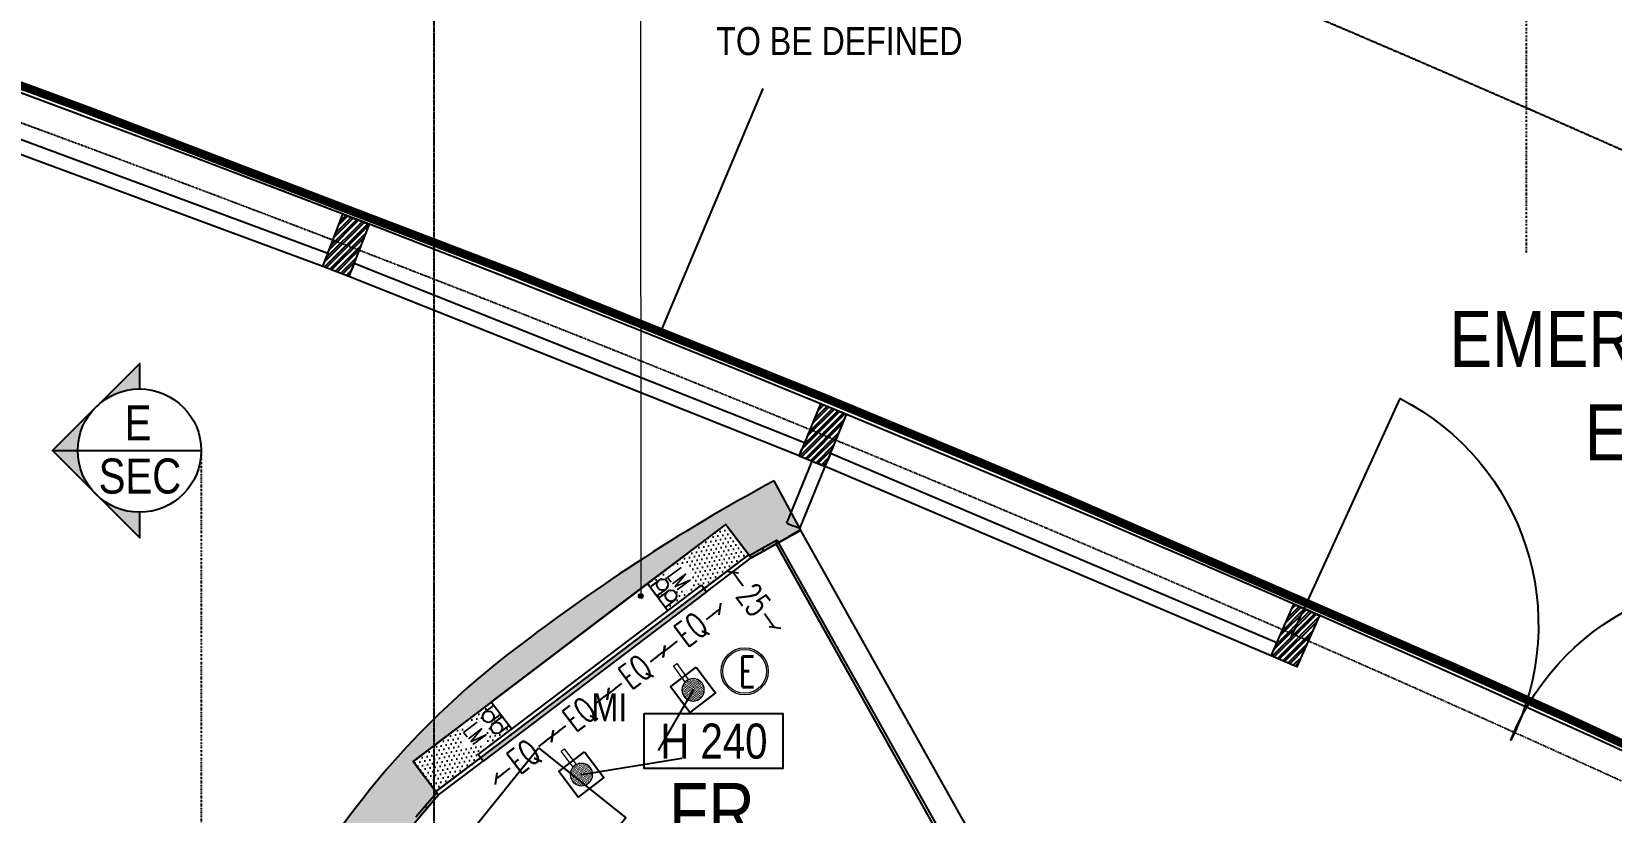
# Model space of a CAD drawing. Header units: millimetres. Extents: x 1734 to 22014, y 983 to 3953.
# Drawn here: x 3335 to 3899, y 3061 to 3339 of the extents above; entities that cross this region are included whole.
import ezdxf
from ezdxf.enums import TextEntityAlignment as Align

# ---------------------------------------------------------------- set-up
doc = ezdxf.new("R2010")
doc.units = ezdxf.units.MM
for name, pattern in [('DASH', [0.35, 0.25, -0.1]), ('DASHDOT', [25.4, 12.7, -6.35, 0, -6.35]), ('HIDDEN1', [0.375, 0.25, -0.125]), ('PUNTO2', [0.125, 0, -0.125])]:
    doc.linetypes.add(name, pattern=pattern)
for name, color, linetype in [('FR_glass', 3, 'Continuous'), ('FR_MI_glass', 2, 'Continuous'), ('FR_MI_metal', 3, 'Continuous'), ('FR_MI_neon', 7, 'Continuous'), ('FR_MI_pattern', 133, 'Continuous'), ('LAY_furn freestanding', 1, 'Continuous'), ('LAY_new wall', 6, 'Continuous'), ('LAY_new wall hatch', 8, 'Continuous'), ('LAY_sec', 3, 'Continuous'), ('LAY_text', 3, 'Continuous'), ('LD_beam', 240, 'Continuous'), ('LD_light integrated', 240, 'Continuous'), ('LD_pointing', 30, 'Continuous'), ('LD_quote', 242, 'Continuous'), ('MATERIALS_pareti sudden', 141, 'Continuous'), ('SURVEY_ hatch', 8, 'Continuous'), ('SURVEY_doors', 2, 'Continuous'), ('SURVEY_leaseline', 30, 'Continuous'), ('SURVEY_proiections', 8, 'Continuous'), ('SURVEY_window', 2, 'Continuous'), ('TEXT', 3, 'Continuous')]:
    doc.layers.add(name, color=color, linetype=linetype)
doc.layers.add('LD_light', color=240, linetype='Continuous', lineweight=5)
doc.layers.add('LD_text', color=7, linetype='Continuous', lineweight=9)
doc.styles.add('Detail 1-50', font='Arial Narrow.ttf', dxfattribs={"height": 0.125})
doc.styles.add('SIMPLEX', font='SIMPLEX.SHX', dxfattribs={"width": 0.65})
doc.styles.get("Standard").update_dxf_attribs({"font": 'Arial.ttf'})
doc.styles.add('Standard 1-50', font='Arial Narrow.ttf', dxfattribs={"height": 0.125})
doc.dimstyles.new('Illuminazione 1_100', dxfattribs={"dimtxt": 9, "dimasz": 3, "dimexe": 0.05, "dimexo": 0.05, "dimgap": 1.5, "dimtad": 0, "dimdec": 0, "dimlfac": -1, "dimzin": 0, "dimdsep": 46, "dimtxsty": 'SIMPLEX', "dimblk": 'LINEET2S', "dimcen": 0, "dimdle": 0.1000000014901161, "dimse1": 1, "dimse2": 1, "dimclrd": 7, "dimclrt": 256, "dimadec": 0, "dimazin": 0, "dimtfac": 1, "dimtdec": 0, "dimtix": 1, "dimtmove": 2, "dimatfit": 3, "dimldrblk": 'OBLIQUE', "dimfxl": 1, "dimtolj": 1, "dimarcsym": 0})
pattern_1 = [(127.1720935789974, (3591.022458328822, 3152.612930970479), (0.7853660249196293, 1.59166438654697), [0, -1.5875])]

# ---------------------------------------------------------------- blocks, each defined once
blk = doc.blocks.new('altezza contr')
blk.add_lwpolyline([(-0.4130415485427374, 0.3268832380827007), (0.4130415485427374, 0.3268832380827007), (0.4130415485427374, 0), (-0.4130415485427374, 0)], close=True)
blk.add_attdef('ALTEZZA', text='', height=0.2).set_placement((0, 0.1634416190413504), align=Align.MIDDLE_CENTER)
blk = doc.blocks.new('protect')
at = {"layer": 'LD_light'}
h = blk.add_hatch(dxfattribs=at)
h.set_pattern_fill('DOTS', color=256, scale=0.5, angle=180)
h.set_pattern_definition([(180, (80.78146630086466, 146.1678624712047), (-0.015625, -0.03125), [0, -0.03125])])
h.paths.add_polyline_path([(-0.2199999999994162, 0.3539813057937522, 0.4142135623730951), (-0.2660186942057265, 0.4000000000000626), (-0.2999999999994268, 0.4000000000000626), (-0.2999999999994165, -0.4000000000001763), (-0.2660186942057265, -0.4000000000001763, 0.4142135623730951), (-0.2199999999994162, -0.3539813057938659)])
h = blk.add_hatch(color=256, dxfattribs=at)
h.dxf.hatch_style = 1
h.paths.add_polyline_path([(-0.2199999999994162, -0.1500000000000341), (-0.2799999999994327, -0.1500000000000341), (-0.2799999999994327, 0.1499999999999204), (-0.2199999999994162, 0.1499999999999204)])
for p, q in [((-0.1199999999996919, 0.4000000000000909), (-0.0999999999996959, 0.4000000000000909)), ((-0.1199999999997061, 0.4000000000000626), (-0.1199999999997061, -0.4000000000001763)), ((-0.0999999999996959, 0.4000000000000626), (-0.0999999999996959, -0.4000000000001763)), ((-0.1199999999996919, -0.4000000000001763), (-0.0999999999996959, -0.4000000000001763))]:
    blk.add_line(p, q, dxfattribs=at)
for points in [[(-5.684e-13, -0.5500000000002104), (-0.2999999999994145, -0.5500000000001819), (-0.2999999999994287, 0.5500000000001819), (5.684e-13, 0.5500000000001819)], [(-0.2199999999994162, -0.1500000000000341), (-0.2799999999994327, -0.1500000000000341), (-0.2799999999994327, 0.1499999999999204), (-0.2199999999994162, 0.1499999999999204)]]:
    blk.add_lwpolyline(points, close=True, dxfattribs=at)
blk.add_lwpolyline([(-0.2999999999994145, -0.4000000000001763), (-0.2660186942057265, -0.4000000000001763, 0.4142135623730951), (-0.2199999999994162, -0.3539813057938659), (-0.2199999999994162, 0.3539813057937522, 0.4142135623730951), (-0.2660186942057265, 0.4000000000000626), (-0.2999999999994287, 0.4000000000000626)], format="xyb", dxfattribs=at)
blk = doc.blocks.new('farettosingolo11.5x11.5')
at = {"layer": 'LD_beam'}
blk.add_lwpolyline([(-5.75, 5.75), (5.75, 5.75), (5.75, -5.75), (-5.75, -5.75)], close=True, dxfattribs=at)
blk.add_point((0, 0), dxfattribs=at)
blk = doc.blocks.new('pureopalplan')
at = {"layer": 'LD_light'}
h = blk.add_hatch(dxfattribs=at)
h.set_pattern_fill('DOTS', color=256, scale=8.062499999999915)
h.set_pattern_definition([(0, (0, 0), (0.2519531249999973, 0.5039062499999947), [0, -0.5039062499999947])])
h.paths.add_polyline_path([(4.299999999999954, 0, 1), (-4.299999999999954, 0, 1)])
for p, q in [((4.223737791997336, 0.8062499999987267), (11.80825933779306, 0.8062499999987267)), ((11.80825933779306, -0.8062500000012278), (11.80825933779306, 0.8062499999987267)), ((4.223737791997336, -0.8062500000012278), (11.80825933779306, -0.8062500000012278))]:
    blk.add_line(p, q, dxfattribs=at)
blk.add_circle((0, 0), 4.299999999999954, dxfattribs=at)
blk = doc.blocks.new('LINEET2S')
blk.add_line((-1, 0), (0, 0))
at = {"color": 5}
blk.add_line((0.5, 0.5), (-0.5, -0.5), dxfattribs=at)
blk = doc.blocks.new('*D289')
at = {"layer": 'DEFPOINTS', "color": 0, "transparency": 16777216}
for p in [(3540.85985525462, 3102.891528360621), (3551.26508043809, 3089.210371629664), (3531.386202990398, 3074.091460246256)]:
    blk.add_point(p, dxfattribs=at)
at = {"layer": 'LD_quote', "color": 7, "lineweight": -2, "transparency": 16777216}
for p, q in [((3538.472003304066, 3101.075443819021), (3535.9946019257, 3099.191252319818)), ((3523.368829757481, 3089.588701518813), (3525.846231135848, 3091.472893018018))]:
    blk.add_line(p, q, dxfattribs=at)
at = {"layer": 'LD_quote', "color": 7, "lineweight": -2, "transparency": 16777216, "xscale": 3, "yscale": 3, "zscale": 3}
for p, rotation in [((3540.85985525462, 3102.891528360621), 37.25486062785947), ((3520.980977806928, 3087.772616977213), 217.2548606278594)]:
    blk.add_blockref('LINEET2S', p, dxfattribs=dict(at, rotation=rotation))
at = {"layer": 'LD_quote', "transparency": 16777216, "insert": (3530.920416530774, 3095.332072668917), "char_height": 9, "attachment_point": 5, "rotation": 37.25486062785947, "style": 'SIMPLEX'}
blk.add_mtext('\\A1;EQ', dxfattribs=at)
blk = doc.blocks.new('_Oblique')
at = {"color": 0, "linetype": 'ByBlock', "lineweight": -2}
blk.add_line((-0.5, -0.5), (0.5, 0.5), dxfattribs=at)
blk = doc.blocks.new('*D290')
at = {"layer": 'DEFPOINTS', "color": 0, "transparency": 16777216}
for p in [(3560.787465983283, 3118.016041872001), (3571.178985902839, 3104.324483219201), (3551.26508043809, 3089.210371629664)]:
    blk.add_point(p, dxfattribs=at)
at = {"layer": 'LD_quote', "color": 7, "lineweight": -2, "transparency": 16777216}
for p, q in [((3558.397797327513, 3116.202348481256), (3555.908559144419, 3114.313084532564)), ((3543.263229174303, 3104.715623673208), (3545.752467357397, 3106.6048876219))]:
    blk.add_line(p, q, dxfattribs=at)
at = {"layer": 'LD_quote', "color": 7, "lineweight": -2, "transparency": 16777216, "xscale": 3, "yscale": 3, "zscale": 3}
for p, rotation in [((3560.787465983283, 3118.016041872001), 37.19750751437395), ((3540.873560518533, 3102.901930282464), 217.197507514374)]:
    blk.add_blockref('LINEET2S', p, dxfattribs=dict(at, rotation=rotation))
at = {"layer": 'LD_quote', "transparency": 16777216, "insert": (3550.830513250908, 3110.458986077232), "char_height": 9, "attachment_point": 5, "rotation": 37.197507514373946, "style": 'SIMPLEX'}
blk.add_mtext('\\A1;EQ', dxfattribs=at)
blk = doc.blocks.new('*D291')
at = {"layer": 'DEFPOINTS', "color": 0, "transparency": 16777216}
for p in [(3585.263177087963, 3146.399104829885), (3516.256977289271, 3094.025279616472), (3531.386202990398, 3074.091460246256)]:
    blk.add_point(p, dxfattribs=at)
at = {"layer": 'LD_quote', "color": 7, "lineweight": -2, "transparency": 16777216}
for p, q in [((3587.076870478707, 3144.009436174115), (3589.057898676336, 3141.399292136413)), ((3598.578709398345, 3128.854954115439), (3596.597681200716, 3131.46509815314))]:
    blk.add_line(p, q, dxfattribs=at)
at = {"layer": 'LD_quote', "color": 7, "lineweight": -2, "transparency": 16777216, "xscale": 3, "yscale": 3, "zscale": 3}
for p, rotation in [((3585.263177087963, 3146.399104829885), 127.197507514371), ((3600.392402789089, 3126.465285459669), 307.197507514371)]:
    blk.add_blockref('LINEET2S', p, dxfattribs=dict(at, rotation=rotation))
at = {"layer": 'LD_quote', "transparency": 16777216, "insert": (3592.827789938526, 3136.432195144777), "char_height": 9, "attachment_point": 5, "rotation": 307.19750751437095, "style": 'SIMPLEX'}
blk.add_mtext('\\A1;25', dxfattribs=at)
blk = doc.blocks.new('*D292')
at = {"layer": 'DEFPOINTS', "color": 0, "transparency": 16777216}
for p in [(3580.701371448034, 3133.130153461537), (3591.092891367589, 3119.438594808739), (3571.178985902839, 3104.324483219201)]:
    blk.add_point(p, dxfattribs=at)
at = {"layer": 'LD_quote', "color": 7, "lineweight": -2, "transparency": 16777216}
for p, q in [((3578.311702792264, 3131.316460070792), (3575.82246460917, 3129.4271961221)), ((3563.177134639054, 3119.829735262743), (3565.666372822147, 3121.718999211435))]:
    blk.add_line(p, q, dxfattribs=at)
at = {"layer": 'LD_quote', "color": 7, "lineweight": -2, "transparency": 16777216, "xscale": 3, "yscale": 3, "zscale": 3}
for p, rotation in [((3580.701371448034, 3133.130153461537), 37.1975075143756), ((3560.787465983284, 3118.016041871999), 217.1975075143756)]:
    blk.add_blockref('LINEET2S', p, dxfattribs=dict(at, rotation=rotation))
at = {"layer": 'LD_quote', "transparency": 16777216, "insert": (3570.744418715658, 3125.573097666768), "char_height": 9, "attachment_point": 5, "rotation": 37.1975075143756, "style": 'SIMPLEX'}
blk.add_mtext('\\A1;EQ', dxfattribs=at)
blk = doc.blocks.new('*D293')
at = {"layer": 'DEFPOINTS', "color": 0, "transparency": 16777216}
for p in [(3520.945247037757, 3087.776863310412), (3531.350472221224, 3074.095706579456), (3511.471594773528, 3058.976795196049)]:
    blk.add_point(p, dxfattribs=at)
at = {"layer": 'LD_quote', "color": 7, "lineweight": -2, "transparency": 16777216}
for p, q in [((3518.557395087203, 3085.960778768813), (3516.079993708835, 3084.076587269608)), ((3503.454221540614, 3074.474036468605), (3505.931622918982, 3076.358227967809))]:
    blk.add_line(p, q, dxfattribs=at)
at = {"layer": 'LD_quote', "color": 7, "lineweight": -2, "transparency": 16777216, "xscale": 3, "yscale": 3, "zscale": 3}
for p, rotation in [((3520.945247037757, 3087.776863310412), 37.25486062785275), ((3501.06636959006, 3072.657951927005), 217.2548606278528)]:
    blk.add_blockref('LINEET2S', p, dxfattribs=dict(at, rotation=rotation))
at = {"layer": 'LD_quote', "transparency": 16777216, "insert": (3511.005808313908, 3080.217407618709), "char_height": 9, "attachment_point": 5, "rotation": 37.25486062785274, "style": 'SIMPLEX'}
blk.add_mtext('\\A1;EQ', dxfattribs=at)
blk = doc.blocks.new('e')
at = {"layer": 'LD_light', "color": 150}
for radius in [8.399999999999638, 7.783396100192478]:
    blk.add_circle((0, 0), radius, dxfattribs=at)
at = {"layer": 'LD_light', "color": 150, "style": 'SIMPLEX', "width": 0.65}
blk.add_text('E', height=11.00743271275656, dxfattribs=at).set_placement((-2.022786638670368, -5.699930047117959))

msp = doc.modelspace()

# ---------------------------------------------------------------- hatches: boundary and pattern name
at = {"layer": 'FR_MI_pattern', "ltscale": 0.2}
h = msp.add_hatch(dxfattribs=at)
h.set_pattern_fill('DOTS,_O', color=144, angle=-15.02541393536977)
h.set_pattern_definition(pattern_1)
h.paths.add_polyline_path([(3558.299919176599, 3137.840137346041), (3561.487216372974, 3140.256981691155, 0.414213562219591), (3561.872442799155, 3143.059052460493, 0.414213562219591), (3559.070372029619, 3143.444278885209), (3555.883074833244, 3141.027434540094), (3554.976758199882, 3142.222670993934), (3582.865608665335, 3163.370059006559), (3591.022458328822, 3152.612930970479), (3575.085972349996, 3140.528709247217), (3574.179655719923, 3141.723945696725), (3562.227291235693, 3132.660779404197), (3561.32097460474, 3133.856015854865), (3564.508271801111, 3136.272860199979, 0.414213562219591), (3564.893498227295, 3139.074930969316, 0.414213562219591), (3562.091427457755, 3139.460157394034), (3558.904130261384, 3137.043313048918)])
at = {"layer": 'FR_MI_pattern'}
msp.add_hatch(color=144, dxfattribs=at).paths.add_polyline_path([(3496.309859086359, 3078.912364183504), (3495.403542457159, 3080.107600631854), (3575.085972349996, 3140.528709247217), (3575.992288979203, 3139.333472798866)])
at = {"layer": 'FR_MI_pattern', "ltscale": 0.2}
h = msp.add_hatch(dxfattribs=at)
h.set_pattern_fill('DOTS,_O', color=144, angle=-15.02541393536977)
h.set_pattern_definition(pattern_1)
h.paths.add_polyline_path([(3471.310206815, 3078.780506944778), (3499.199057275655, 3099.927894963725), (3500.105373908995, 3098.732658509904), (3496.918076712627, 3096.315814164791, 0.4142135622195894), (3496.532850286439, 3093.513743395451, 0.4142135622195894), (3499.334921055983, 3093.128516970735), (3502.522218252358, 3095.545361315852), (3503.126429337142, 3094.748537018729), (3499.939132140767, 3092.331692673615, 0.4142135622195894), (3499.553905714587, 3089.529621904275, 0.4142135622195894), (3502.355976484123, 3089.14439547956), (3505.543273680501, 3091.561239824675), (3506.449590311455, 3090.366003374006), (3494.497225826792, 3081.302837081143), (3495.403542456868, 3080.107600631634), (3479.467056478486, 3068.023378908701)])
at = {"layer": 'LAY_new wall hatch'}
h = msp.add_hatch(color=144, dxfattribs=at)
h.dxf.hatch_style = 1
edge = h.paths.add_edge_path()
edge.add_arc((3928.467511322104, 2572.071788411885), 690.0000000001147, 118.4227593887323, 127.9171371614183)
edge.add_arc((3686.513542200554, 2882.68363837493), 296.2723726850674, 127.917137161416, 183.4636039573209)
edge.add_line((3390.782347461143, 2864.784496651372), (3411.036888309034, 2861.830328525835))
edge.add_line((3411.036888309034, 2861.830328525835), (3410.089846801464, 2891.579845300612))
edge.add_line((3410.089846801464, 2891.579845300612), (3395.713580737054, 2895.860379620373))
edge.add_line((3395.713580737054, 2895.860379620373), (3435.665234386619, 3030.038862883032))
edge.add_line((3435.665234386619, 3030.038862883032), (3450.041500450865, 3025.758328562739))
edge.add_arc((3685.555540407478, 2883.116386616169), 275.342671264324, 138.1595785106832, 148.7982967173202, ccw=False)
edge.add_line((3480.423712941298, 3066.785981212985), (3471.310206815, 3078.780506944788))
edge.add_line((3471.310206815, 3078.780506944788), (3582.865608665332, 3163.370059006568))
edge.add_line((3582.865608665332, 3163.370059006568), (3591.928774957574, 3151.417694521826))
edge.add_line((3591.928774957574, 3151.417694521826), (3609.566153882872, 3161.310215725965))
edge.add_line((3609.566153882872, 3161.310215725965), (3600.045733492196, 3178.898893811109))
at = {"layer": 'LAY_sec'}
h = msp.add_hatch(color=144, dxfattribs=at)
edge = h.paths.add_edge_path()
edge.add_line((3358.353938846078, 3205.234602028638), (3373.922923499067, 3220.778305476535))
edge.add_line((3373.922923499795, 3220.778305476354), (3373.915518806276, 3211.665610112524))
edge.add_ellipse((3373.897642294156, 3189.66561737565), major_axis=(-15.54370344789795, 15.56898465295091), ratio=0.9999999999999939, start_angle=314.9999999999984, end_angle=359.9999999999982)
edge = h.paths.add_edge_path()
edge.add_line((3342.784954193816, 3189.690898580557), (3358.353938846805, 3205.234602028454))
edge.add_ellipse((3373.897642294156, 3189.66561737565), major_axis=(-15.5689846529511, -15.54370344789814), ratio=0.9999999999999942, start_angle=-89.99999999999939, end_angle=-9.414441857132009e-13)
edge.add_line((3358.328657640443, 3174.121913927935), (3342.784954192546, 3189.690898580923))
edge = h.paths.add_edge_path()
edge.add_line((3363.652437714176, 3168.789474941894), (3364.205182839483, 3169.915776117696))
edge.add_ellipse((3373.897642294156, 3189.66561737565), major_axis=(-15.54370344789816, 15.56898465295114), ratio=0.9999999999999993, start_angle=108.9065353976705, end_angle=135)
edge.add_line((3373.879765782043, 3167.665624638775), (3373.872361088524, 3158.552929274944))
edge.add_line((3373.872361088521, 3158.552929274944), (3363.652437713452, 3168.789474942259))
edge = h.paths.add_edge_path()
edge.add_ellipse((3373.897642294156, 3189.66561737565), major_axis=(-15.54370344789882, 15.56898465295177), ratio=0.999999999999957, start_angle=90.0000000000051, end_angle=108.906535397676)
edge.add_line((3364.205182839301, 3169.91577611788), (3363.652437713994, 3168.78947494226))
edge.add_line((3363.652437714176, 3168.789474941894), (3358.328657641348, 3174.121913927749))
at = {"layer": 'LD_text'}
h = msp.add_hatch(color=256, dxfattribs=at)
h.dxf.hatch_style = 1
edge = h.paths.add_edge_path()
edge.add_arc((3552.530370767237, 3137.810224656557), 0.8545091362466337, 0, 360)
at = {"layer": 'SURVEY_ hatch'}
h = msp.add_hatch(dxfattribs=at)
h.set_pattern_fill('ANSI32', color=144, scale=0.2, angle=-105.0254139354689, style=0)
h.set_pattern_definition([(45, (2030.919326100524, 1353.377865495483), (-1.347038418160373, 1.347038418160373), []), (45, (2031.817352100523, 1353.377865495482), (-1.347038418160373, 1.347038418160373), [])])
h.paths.add_polyline_path([(4281.22325229086, 2897.883196133449), (4290.166227564248, 2893.408467844601), (4281.216770986524, 2875.522517297789), (4272.273795713139, 2879.997245586649)])
h.paths.add_polyline_path([(4108.863757615927, 2962.854993843775), (4117.806732889385, 2958.380265554896), (4126.756189467105, 2976.266216101709), (4117.81321419372, 2980.740944390567)])
h.paths.add_polyline_path([(3963.044570533886, 3057.532401940759), (3954.1015972893, 3062.007129285433), (3945.152140711507, 3044.12117873864), (3954.095115984965, 3039.646450449773)])
h.paths.add_polyline_path([(3785.391450633197, 3134.838705781796), (3794.555766222165, 3130.836791266808), (3786.551937192107, 3112.50816008886), (3777.387621603139, 3116.510074603847)])
h.paths.add_polyline_path([(3616.627174593727, 3206.322584049047), (3609.037117535532, 3187.818772715854), (3618.289023202145, 3184.023744186745), (3625.930333791948, 3202.577463231689)])
h.paths.add_polyline_path([(3446.302309666069, 3274.005103593841), (3455.637266830032, 3270.419218104047), (3448.465495850396, 3251.749303776017), (3439.130538686368, 3255.335189265843)])
h.paths.add_polyline_path([(3274.756836558343, 3337.735736584931), (3284.091793722386, 3334.149851095151), (3276.920022742674, 3315.479936767107), (3267.585065578722, 3319.065822256946)])

# ---------------------------------------------------------------- linework, layer by layer
at = {"layer": 'FR_glass', "color": 144}
msp.add_lwpolyline([(3575.992288979203, 3139.333472798866), (3496.309859086359, 3078.912364183504), (3495.403542457159, 3080.107600631854), (3575.085972349996, 3140.528709247217)], close=True, dxfattribs=at)
at = {"layer": 'FR_MI_glass', "color": 144}
msp.add_line((3574.179655719923, 3141.723945696725), (3575.992288979203, 3139.333472798866), dxfattribs=at)
for points in [[(3591.022458328389, 3152.612930970152), (3479.467056478486, 3068.023378908701), (3480.373373107686, 3066.828142460349), (3496.309859086068, 3078.912364183287), (3494.497225826792, 3081.302837081143)], [(3575.992288979203, 3139.333472798866), (3591.928774957585, 3151.417694521801), (3591.022458328389, 3152.612930970152)], [(3494.497225826792, 3081.302837081143), (3574.179655719923, 3141.723945696725)]]:
    msp.add_lwpolyline(points, dxfattribs=at)
at = {"layer": 'FR_MI_metal', "color": 144}
for points in [[(3554.976758199882, 3142.222670993934), (3582.865608665335, 3163.370059006559), (3591.022458328822, 3152.612930970479), (3575.085972350145, 3140.528709247327), (3574.179655720065, 3141.723945696838)], [(3499.199057275655, 3099.927894963725), (3471.310206815, 3078.780506944778), (3479.467056478486, 3068.023378908701), (3495.403542457159, 3080.107600631854), (3494.497225827086, 3081.302837081365), (3574.179655720065, 3141.723945696838)], [(3506.449590311455, 3090.366003374006), (3499.199057278045, 3099.927894960572), (3554.976758202283, 3142.222670990764), (3562.227291235693, 3132.660779404197)]]:
    msp.add_lwpolyline(points, dxfattribs=at)
at = {"layer": 'FR_MI_neon', "color": 144}
for p, q in [((3559.070372029619, 3143.444278885209), (3555.883074833244, 3141.027434540094)), ((3561.487216372974, 3140.256981691155), (3558.299919176599, 3137.840137346041)), ((3562.091427457755, 3139.460157394034), (3558.904130261384, 3137.043313048918)), ((3564.508271801111, 3136.272860199979), (3561.32097460474, 3133.856015854865)), ((3496.918076712627, 3096.315814164791), (3500.105373908995, 3098.732658509904)), ((3499.334921055983, 3093.128516970735), (3502.522218252358, 3095.545361315852)), ((3499.939132140767, 3092.331692673615), (3503.126429337142, 3094.748537018729)), ((3502.522218251474, 3095.545361317009), (3500.105373907245, 3098.732658512224)), ((3502.355976484123, 3089.14439547956), (3505.543273680501, 3091.561239824675))]:
    msp.add_line(p, q, dxfattribs=at)
for centre in [(3560.278794201295, 3141.850630288183), (3563.299849629439, 3137.866508797005), (3498.1264988843, 3094.722165567765), (3501.147554312447, 3090.738044076586)]:
    msp.add_circle(centre, 2.000000000000455, dxfattribs=at)
at = {"layer": 'LAY_furn freestanding', "color": 144}
msp.add_lwpolyline([(3516.012238930107, 3083.684709764145), (3547.24418701278, 3058.693402896334), (3522.252880144973, 3027.46145481366), (3491.020932062289, 3052.45276168146)], close=True, dxfattribs=at)
at = {"layer": 'LAY_new wall', "color": 6}
for p, q in [((3440.8688075389923, 3260.0233041744173), (3278.6582915952986, 3320.1680516756815)), ((3439.130538686368, 3255.335189265843), (3276.920022742674, 3315.479936767107)), ((3439.130538686368, 3255.335189265843), (3439.9996731126803, 3257.6792467201303)), ((3440.8688075389923, 3260.0233041744173), (3439.9996731126803, 3257.6792467201303)), ((3448.465495850396, 3251.749303776017), (3449.3902538637085, 3254.0719795211035)), ((3609.037114796378, 3187.818773806476), (3448.465495850396, 3251.749303776017)), ((3450.3150118770204, 3256.3946552661905), (3449.3902538637085, 3254.0719795211035)), ((3610.886630823002, 3192.46412529665), (3450.3150118770204, 3256.3946552661905)), ((3609.037114796378, 3187.818773806476), (3609.9618728096902, 3190.141449551563)), ((3610.886630823002, 3192.46412529665), (3609.9618728096902, 3190.141449551563)), ((3604.6175532859284, 3163.7941262666504), (3613.660812455707, 3185.9157445268675)), ((3609.245764032323, 3161.902125926546), (3618.289023202102, 3184.023744186763)), ((3613.660812455707, 3185.9157445268675), (3615.9749178289044, 3184.969744356815)), ((3618.289023202102, 3184.023744186763), (3615.9749178289044, 3184.969744356815)), ((3618.289023194411, 3184.023744167957), (3619.265609814973, 3186.325108670277)), ((3777.387621603153, 3116.510074603885), (3618.289023194411, 3184.023744167957)), ((3620.242196435535, 3188.6264731725973), (3619.265609814973, 3186.325108670277)), ((3779.340794844277, 3121.1128036085256), (3620.242196435535, 3188.6264731725973)), ((3604.6175532859284, 3163.7941262666504), (3606.931658659126, 3162.848126096598)), ((3609.532069371575, 3161.3710781704553), (3605.169586423227, 3158.9279771644847)), ((3609.245764032323, 3161.902125926546), (3606.931658659126, 3162.848126096598)), ((3677.9389078097497, 3039.2215372764754), (3609.532069371575, 3161.3710781704553)), ((3600.807103474879, 3156.484876158514), (3605.169586423227, 3158.9279771644847)), ((3669.213941913054, 3034.335335264534), (3600.807103474879, 3156.484876158514)), ((3777.387621603153, 3116.510074603885), (3778.3642082237147, 3118.8114391062054)), ((3779.340794844277, 3121.1128036085256), (3778.3642082237147, 3118.8114391062054))]:
    msp.add_line(p, q, dxfattribs=at)
at = {"layer": 'LAY_new wall', "color": 144}
msp.add_lwpolyline([(3600.045733492196, 3178.898893811109, 0.04145075344115567), (3504.447891890359, 3116.413007076351, 0.2472271067823219), (3390.782347461143, 2864.784496651372), (3411.036888309034, 2861.830328525835), (3410.089846801464, 2891.579845300612), (3395.713580737054, 2895.860379620373), (3435.665234386619, 3030.038862883032), (3450.041500450865, 3025.758328562739, -0.04645353653699975), (3480.423712941298, 3066.785981212985), (3471.310206815, 3078.780506944788), (3582.865608665332, 3163.370059006568), (3591.928774957574, 3151.417694521826), (3609.566153882872, 3161.310215725965)], format="xyb", close=True, dxfattribs=at)
at = {"layer": 'LAY_sec', "color": 144}
msp.add_line((3395.760193807851, 3189.648476400977), (3342.827307487478, 3189.648476400976), dxfattribs=at)
at = {"layer": 'LAY_sec', "color": 144, "linetype": 'DASHDOT', "ltscale": 0.05}
for points in [[(3868.324048375645, 3410.378493596618), (3868.324048375642, 3260.378493596617)], [(3395.760193807924, 3189.648476400978), (3395.760193807924, 3039.648476400977)]]:
    msp.add_lwpolyline(points, dxfattribs=at)
at = {"layer": 'LAY_sec', "color": 144}
msp.add_lwpolyline([(3373.915518806272, 3211.665610112888), (3373.922923499795, 3220.778305476354), (3342.784954193816, 3189.690898580557), (3373.872361088521, 3158.552929274944), (3373.879765782043, 3167.665624638775)], dxfattribs=at)
msp.add_circle((3373.760200861867, 3189.666093832153), 22, dxfattribs=at)
at = {"layer": 'LD_pointing'}
for p, q in [((3571.178985902839, 3104.324483219201), (3558.712105552306, 3082.677506481427)), ((3531.351174973344, 3074.096260040128), (3567.189524955989, 3079.909556486445))]:
    msp.add_line(p, q, dxfattribs=at)
at = {"layer": 'LD_text'}
msp.add_line((3552.335367177271, 3573.013973043676), (3552.530370767237, 3137.810224656557), dxfattribs=at)
msp.add_circle((3552.530370767237, 3137.810224656557), 0.8545091362466337, dxfattribs=at)
at = {"layer": 'MATERIALS_pareti sudden', "color": 1}
for p, q in [((3601.2279810342757, 3157.7800251578255), (3595.778342475915, 3154.7234108376433)), ((3600.844423659262, 3156.41833799633), (3596.267532582773, 3153.851233654181)), ((3600.844423659262, 3156.41833799633), (3601.0362023467687, 3157.0991815770776)), ((3669.213941912523, 3034.33533526424), (3600.844423659262, 3156.41833799633)), ((3601.2279810342757, 3157.7800251578255), (3601.0362023467687, 3157.0991815770776)), ((3670.569233805978, 3033.9618592872403), (3601.2279810342757, 3157.7800251578255)), ((3595.778342475915, 3154.7234108376433), (3591.4395848517065, 3152.2898717058447)), ((3591.4395848517065, 3152.2898717058447), (3591.6841799051354, 3151.8537831141134)), ((3591.928774958564, 3151.417694522382), (3591.6841799051354, 3151.8537831141134)), ((3596.267532582773, 3153.851233654181), (3591.928774958564, 3151.417694522382)), ((3595.778342475915, 3154.7234108376433), (3596.022937529344, 3154.287322245912)), ((3596.267532582773, 3153.851233654181), (3596.022937529344, 3154.287322245912)), ((3479.6713093514663, 3067.4446836025477), (3475.617005535485, 3062.8136502348625)), ((3480.423712941298, 3066.785981212991), (3476.375542276248, 3062.161953444269)), ((3479.6713093514663, 3067.4446836025477), (3480.047511146382, 3067.1153324077695)), ((3480.423712941298, 3066.785981212991), (3480.047511146382, 3067.1153324077695)), ((3475.617005535485, 3062.8136502348625), (3472.301327732098, 3058.880903326829)), ((3476.375542276248, 3062.161953444269), (3473.727176398203, 3059.020709531008)), ((3475.617005535485, 3062.8136502348625), (3475.9962739058665, 3062.4878018395657)), ((3476.375542276248, 3062.161953444269), (3475.9962739058665, 3062.4878018395657))]:
    msp.add_line(p, q, dxfattribs=at)
at = {"layer": 'SURVEY_doors', "color": 144}
msp.add_lwpolyline([(3783.991185723258, 3122.020234709742), (3823.314335037783, 3208.286928158869, -0.4127418857298843), (3862.796644646711, 3086.354089333549, -0.4129525734633385), (3980.460193741434, 3137.165116060634), (3941.60210357, 3050.687943956905)], format="xyb", dxfattribs=at)
at = {"layer": 'SURVEY_leaseline', "color": 144, "linetype": 'DASHDOT', "ltscale": 0.02, "const_width": 3}
msp.add_lwpolyline([(3177.546206151921, 3374.688725269451), (3334.477363694921, 3318.80318072734), (3356.038167377221, 3310.842250696929), (3508.037753616325, 3252.749496070735), (3617.603649863056, 3208.70385766663), (3672.938816011396, 3185.756357742077), (3705.252030904438, 3172.135608002544), (3843.725342076807, 3111.901460767528), (3881.641535928877, 3094.874681677621), (4013.027990085138, 3034.065537438285), (4037.536084948599, 3022.408174550549), (4174.935446660642, 2955.188336047948), (4191.985808037978, 2946.623334010359), (4335.029564056993, 2872.783956520861), (4349.729303645523, 2864.992591144465), (4407.60407169559, 2833.942841718515), (4406.786125057319, 2780.064312701857), (4401.831913609458, 2610.954593300195), (4401.38644340152, 2596.10528804706), (4395.684117649929, 2424.483742075811), (4395.425690913224, 2413.631878677629), (4388.51464068456, 2242.292546953408), (4387.988797235372, 2229.98353761235), (4379.268526221531, 2041.250672320576)], dxfattribs=at)
at = {"layer": 'SURVEY_proiections', "color": 144, "linetype": 'DASH'}
msp.add_lwpolyline([(4512.56136997525, 1032.667156971493, 0.01641728512103077), (4609.502662207586, 2943.229507537124, 0.0646110650992368), (2608.916155865241, 3746.913604447674, 0.0071075090955457), (2376.457822321296, 3803.348738563946)], format="xyb", dxfattribs=at)
at = {"layer": 'SURVEY_window', "color": 144}
msp.add_lwpolyline([(2330.052457056172, 3616.56283426337, -0.06793179091565742), (4407.604071670692, 2833.942840076243, -0.01470641588341894), (4320.09843912322, 1134.203648562926), (4317.592297058498, 1134.300558881415, 0.01469753776655548), (4405.071013918325, 2832.471571886984, 0.06814370098383657), (2329.518819259338, 3614.120348648604, 1.157019953537566)], format="xyb", dxfattribs=at)
for points in [[(3446.302309666069, 3274.005103593841), (3455.637266830032, 3270.419218104047), (3448.465495850396, 3251.749303776017), (3439.130538686368, 3255.335189265843), (3446.302309666069, 3274.005103593841)], [(3616.627174593727, 3206.322584049047), (3609.037117535532, 3187.818772715854), (3618.289023202145, 3184.023744186745), (3625.930333791948, 3202.577463231689), (3616.627174593727, 3206.322584049047)], [(3785.391450633197, 3134.838705781796), (3794.555766222165, 3130.836791266808), (3786.551937192107, 3112.50816008886), (3777.387621603139, 3116.510074603847), (3785.391450633197, 3134.838705781796)]]:
    msp.add_lwpolyline(points, dxfattribs=at)
at = {"layer": 'SURVEY_window', "color": 144, "linetype": 'HIDDEN1', "ltscale": 0.3}
for radius, start in [(8174.476119507714, 61.56708729832259), (8164.476119507715, 61.60994715289323)]:
    msp.add_arc((512.9623462601267, -4355.960103191676), radius, start, 77.16036684802049, dxfattribs=at)
at = {"layer": 'TEXT', "color": 144, "linetype": 'DASHDOT', "ltscale": 0.01}
msp.add_lwpolyline([(3478.831181513709, 1234.325374612066), (3478.831181513335, 3777.711522083827)], dxfattribs=at)
at = {"layer": 'TEXT', "color": 144}
msp.add_lwpolyline([(3596.042831597577, 3318.911868356161), (3558.949295341154, 3230.577267094678)], dxfattribs=at)

# ---------------------------------------------------------------- block references
at = {"layer": 'LAY_text', "color": 144}
ref = msp.add_blockref('altezza contr', (3578.4674659263, 3076.227342154974), dxfattribs=dict(at, xscale=60.00000000000433, yscale=60.00000000000433, zscale=60.00000000000433))
ref.add_attrib('ALTEZZA', 'H 240', dxfattribs={"layer": '0', "height": 12.5, "style": 'Detail 1-50'}).set_placement((3578.611053926743, 3086.033839298395), align=Align.MIDDLE_CENTER)
at = {"layer": 'LD_beam', "rotation": 307.1975075143695}
for p in [(3571.178985902839, 3104.324483219201), (3531.351174973344, 3074.096260040128)]:
    msp.add_blockref('farettosingolo11.5x11.5', p, dxfattribs=at)
at = {"layer": 'LD_light', "yscale": 0.9302325581395452, "zscale": 0.9302325581395451}
for p, xscale, rotation in [((3571.178985902839, 3104.324483219201), -0.9302325581395448, 305.0123082334669), ((3531.350472221224, 3074.095706579456), -0.9302325581395449, 307.0625233842351)]:
    msp.add_blockref('pureopalplan', p, dxfattribs=dict(at, xscale=xscale, rotation=rotation))
at = {"layer": 'LD_light integrated'}
for p, xscale, yscale, zscale, rotation in [((3558.589356326036, 3137.45303928752), 1.016431823864873, 1.016431823864873, 1.016431823864873, 217.197507514291), ((3502.830421025625, 3095.13352683755), -1.016431823864874, 1.016431823864874, 1.016431823864874, 217.1975075142891)]:
    msp.add_blockref('protect', p, dxfattribs=dict(at, xscale=xscale, yscale=yscale, zscale=zscale, rotation=rotation))
at = {"layer": 'LD_quote', "linetype": 'PUNTO2', "rotation": 0.02541393537362653}
msp.add_blockref('e', (3589.584853042674, 3110.937522430213), dxfattribs=at)

# ---------------------------------------------------------------- texts
at = {"layer": 'LAY_sec', "color": 144, "style": 'Standard 1-50'}
for tag, text, p in [('E', 'N', (3373.239514851059, 3205.830495464966)), ('SEC', 'SHEET', (3373.917673455657, 3186.854845160948))]:
    msp.add_attdef(tag, text=text, height=12.5, rotation=0.04588202572221669, dxfattribs=at).set_placement(p, align=Align.TOP_CENTER)
at = {"layer": 'LAY_text', "color": 144, "attachment_point": 2, "style": 'Detail 1-50'}
for s, insert, char_height, width in [('MI', (3541.331501630859, 3103.115135389769), 10, 80.26512028149634), ('{\\C4;FR}', (3577.911798137644, 3071.084774642597), 20, 191.4278836491846)]:
    msp.add_mtext(s, dxfattribs=dict(at, insert=insert, char_height=char_height, width=width))
at = {"layer": 'LD_light integrated', "lineweight": 0, "char_height": 6, "attachment_point": 1, "rotation": 307.1975075142911, "style": 'SIMPLEX'}
for insert in [(3566.494763175975, 3148.544887893498, -0.0001943597810332589), (3493.73418057404, 3093.321588440256, -0.0001943597810332589)]:
    msp.add_mtext_dynamic_manual_height_columns('LM', width=0.2624746442070318, gutter_width=1, heights=[0], dxfattribs=dict(at, insert=insert))
at = {"layer": 'TEXT', "color": 144, "insert": (3623.366818477523, 3357.456848169181), "char_height": 10, "width": 160.5026251952453, "attachment_point": 2, "style": 'Detail 1-50'}
msp.add_mtext('GRAPHIC  BACKLIT FACADE TO BE DEFINED', dxfattribs=at)
at = {"layer": 'TEXT', "color": 144, "insert": (3914.679567879357, 3239.52837451307), "char_height": 20, "attachment_point": 2, "style": 'Detail 1-50'}
msp.add_mtext('EMERGENCY \\PEXIT', dxfattribs=at)

# ---------------------------------------------------------------- dimensions: what is measured, and where the dimension line sits
at = {"layer": 'LD_quote'}
dim = msp.add_aligned_dim(p1=(3531.386202990398, 3074.091460246256), p2=(3516.256977289271, 3094.025279616472), distance=-86.63067111677083, dimstyle='Illuminazione 1_100', dxfattribs=at)
dim.commit()
dim.dimension.update_dxf_attribs({"geometry": '*D291', "text_midpoint": (3592.827789938526, 3136.432195144777)})
for p1, p2, distance, picture, middle in [((3571.178985902839, 3104.324483219201), (3591.092891367589, 3119.438594808739), 17.188439853038243, '*D292', (3570.744418715658, 3125.573097666768)), ((3551.26508043809, 3089.210371629664), (3571.178985902839, 3104.324483219201), 17.18843985304088, '*D290', (3550.830513250908, 3110.458986077232)), ((3531.386202990398, 3074.091460246256), (3551.26508043809, 3089.210371629664), 17.188448464469584, '*D289', (3530.920416530774, 3095.332072668917)), ((3511.471594773528, 3058.976795196048), (3531.350472221224, 3074.095706579456), 17.188448464467214, '*D293', (3511.005808313908, 3080.217407618709))]:
    dim = msp.add_aligned_dim(p1=p1, p2=p2, distance=distance, text='EQ', dimstyle='Illuminazione 1_100', dxfattribs=at)
    dim.commit()
    dim.dimension.update_dxf_attribs({"geometry": picture, "text_midpoint": middle})

doc.saveas('drawing.dxf')
